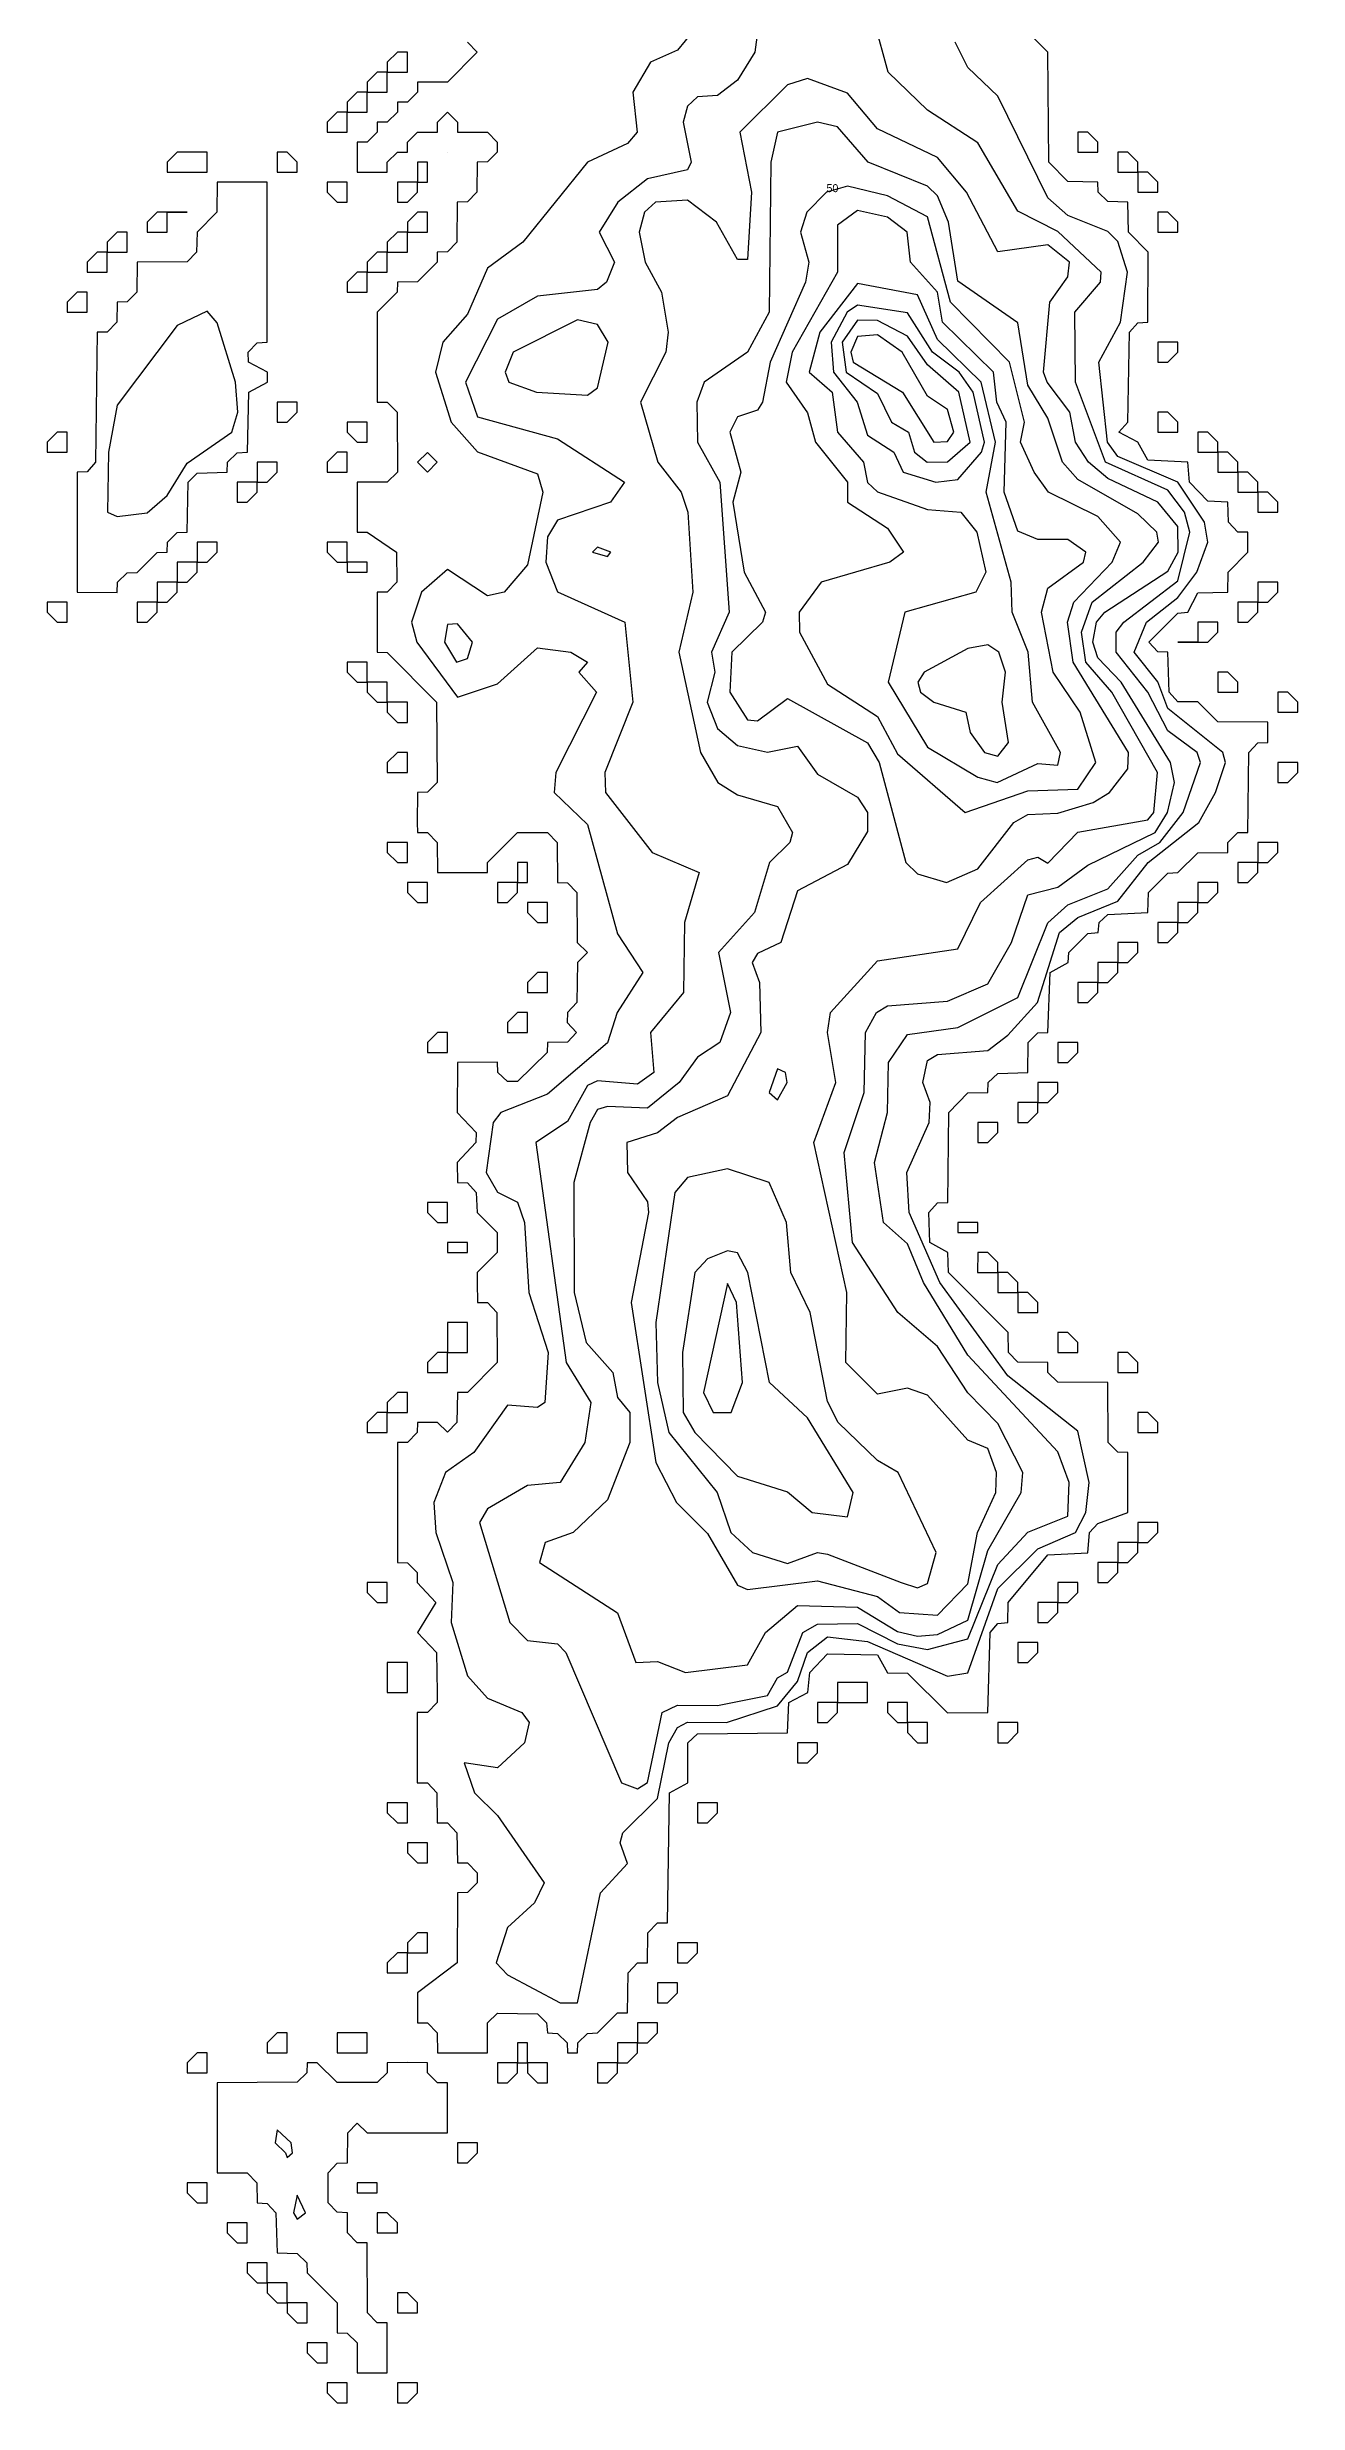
# Model space of a CAD drawing. Header units: metres. Extents: x 310028 to 360472, y 4137098 to 4159193.
# Drawn here: x 345848 to 347722, y 4137098 to 4140630 of the extents above; entities that cross this region are included whole.
import ezdxf

# ---------------------------------------------------------------- set-up
doc = ezdxf.new("R2010")
doc.units = ezdxf.units.M
for name, color, linetype in [('COAST', 5, 'Continuous'), ('CONTOUR', 254, 'Continuous'), ('CONTOUR_INDEX', 33, 'Continuous'), ('CONTOUR_LABELS', 7, 'Continuous')]:
    doc.layers.add(name, color=color, linetype=linetype)

msp = doc.modelspace()

# ---------------------------------------------------------------- linework, layer by layer
at = {"layer": 'COAST'}
for points in [[(346432.5, 4137622.5), (346507.5, 4137622.5), (346507.6, 4137667.5), (346522.5, 4137681.9), (346582.5, 4137680.7), (346596.3, 4137667.5), (346597.5, 4137652.3), (346612.5, 4137651.6), (346627, 4137637.5), (346627.5, 4137622.4), (346642.5, 4137622.4), (346643, 4137637.5), (346657.5, 4137651.6), (346672.5, 4137652.3), (346702.5, 4137682.2), (346717.6, 4137682.5), (346718.6, 4137742.5), (346732.5, 4137757.2), (346747.6, 4137757.5), (346747.8, 4137802.5), (346762.5, 4137817.4), (346777.5, 4137817.5), (346780.5, 4138012.5), (346807.9, 4138027.5), (346807.9, 4138087.5), (346822.5, 4138100.8), (346957.5, 4138102.4), (346959.3, 4138147.5), (346987.7, 4138162.5), (346990.8, 4138192.5), (347017.5, 4138220.6), (347092.5, 4138219.4), (347107.5, 4138192.1), (347137.5, 4138191.5), (347197.5, 4138132.2), (347257.5, 4138132.5), (347261.1, 4138252.5), (347272.5, 4138266.4), (347287.7, 4138267.5), (347288.2, 4138297.5), (347347.5, 4138369.2), (347407.5, 4138372.3), (347409.9, 4138402.5), (347422.5, 4138416.1), (347467.5, 4138432.5), (347467.6, 4138522.5), (347452.5, 4138523), (347438.3, 4138537.5), (347437.5, 4138627.5), (347362.5, 4138627.9), (347347.7, 4138642.5), (347347.5, 4138657.5), (347302.5, 4138658), (347288.9, 4138672.5), (347288.1, 4138702.5), (347198.6, 4138792.5), (347198, 4138822.5), (347170.9, 4138837.5), (347169.1, 4138882.5), (347182.5, 4138897.1), (347197.6, 4138897.5), (347199.3, 4139032.5), (347227.5, 4139061.9), (347257.5, 4139062.4), (347258, 4139077.5), (347272.5, 4139091.1), (347317.5, 4139092.5), (347318.2, 4139137.5), (347332.5, 4139152.1), (347347.6, 4139152.5), (347351.2, 4139242.5), (347377.9, 4139257.5), (347378.9, 4139272.5), (347407.5, 4139301.1), (347422.9, 4139302.5), (347424.7, 4139317.5), (347437.5, 4139329.3), (347497.5, 4139332.4), (347498.8, 4139362.5), (347527.5, 4139391.3), (347542.5, 4139392.2), (347572.5, 4139421.9), (347617.5, 4139422.5), (347617.6, 4139437.5), (347632.5, 4139452.4), (347647.5, 4139452.5), (347648.9, 4139572.5), (347662.5, 4139586.8), (347677.7, 4139587.5), (347677.5, 4139617.6), (347602.5, 4139618.4), (347572.5, 4139648.1), (347542.5, 4139648.3), (347529.7, 4139662.5), (347527.7, 4139722.5), (347512.5, 4139723.4), (347499.3, 4139737.5), (347542.5, 4139781.4), (347557.6, 4139782.5), (347572.5, 4139811.9), (347617.5, 4139812.5), (347618.2, 4139842.5), (347647.5, 4139872.5), (347647.6, 4139902.5), (347632.5, 4139902.8), (347618.6, 4139917.5), (347617.5, 4139947.5), (347587.5, 4139949.2), (347560.1, 4139977.5), (347557.5, 4140007.7), (347497.5, 4140010.8), (347482.5, 4140037.6), (347453.9, 4140052.5), (347467.6, 4140067.5), (347470.1, 4140202.5), (347482.5, 4140216.4), (347497.7, 4140217.5), (347498.1, 4140322.5), (347468.8, 4140352.5), (347467.5, 4140397.5), (347437.5, 4140398.4), (347423.1, 4140412.5), (347422.5, 4140427.6), (347377.5, 4140428.5), (347349.3, 4140457.5), (347347.6, 4140622.5), (347287.7, 4140682.5)], [(346477.5, 4140637.4), (346492.4, 4140622.5), (346447.5, 4140577.6), (346402.5, 4140577.5), (346402.5, 4140562.5), (346387.5, 4140547.5), (346372.5, 4140547.5), (346372.5, 4140532.5), (346357.5, 4140517.5), (346342.5, 4140517.5), (346342.5, 4140502.5), (346327.5, 4140487.5), (346312.5, 4140487.5), (346312.5, 4140442.5), (346357.5, 4140442.5), (346357.5, 4140457.5), (346372.5, 4140472.5), (346387.5, 4140472.5), (346387.5, 4140487.5), (346402.5, 4140502.5), (346432.5, 4140502.5), (346432.6, 4140517.5), (346447.5, 4140532.4), (346462.5, 4140517.5), (346462.5, 4140502.5), (346507.5, 4140502.4), (346522.2, 4140487.5), (346522, 4140472.5), (346507.5, 4140457.8), (346492.4, 4140457.5), (346491.6, 4140412.5), (346477.5, 4140397.8), (346462.4, 4140397.5), (346461.6, 4140337.5), (346447.5, 4140323), (346432.4, 4140322.5), (346432.1, 4140307.5), (346402.5, 4140277.9), (346372.5, 4140277.5), (346372.4, 4140262.5), (346342.4, 4140232.5), (346342.5, 4140097.5), (346357.5, 4140097.4), (346372.1, 4140082.5), (346372.5, 4139992.5), (346357.5, 4139977.6), (346312.5, 4139977.5), (346312.5, 4139902.5), (346327.5, 4139902.5), (346371.4, 4139872.5), (346371.5, 4139827.5), (346357.5, 4139812.9), (346342.4, 4139812.5), (346342.5, 4139722.5), (346357.5, 4139722.2), (346431.4, 4139647.5), (346432.3, 4139527.5), (346417.5, 4139512.7), (346402.5, 4139512.5), (346402.4, 4139467.5), (346402.5, 4139452.5), (346417.5, 4139452.4), (346432.4, 4139437.5), (346432.5, 4139392.5), (346507.5, 4139392.5), (346507.5, 4139407.5), (346552.5, 4139452.4), (346597.5, 4139452.2), (346611.9, 4139437.5), (346612.4, 4139377.5), (346627.5, 4139377), (346641.8, 4139362.5), (346642.3, 4139287.5), (346657.5, 4139272.5), (346642.5, 4139257.5), (346641.4, 4139197.5), (346627.4, 4139182.5), (346627.3, 4139167.5), (346641, 4139152.5), (346627.5, 4139138.1), (346597.5, 4139137.5), (346597.2, 4139122.5), (346552.5, 4139078.7), (346537.5, 4139078.8), (346523.3, 4139092.5), (346522.5, 4139107.7), (346462.5, 4139107.5), (346462.4, 4139032.5), (346490.5, 4139002.5), (346490.3, 4138987.5), (346462.4, 4138957.5), (346462.5, 4138927.5), (346477.5, 4138927.1), (346490.7, 4138912.5), (346492.2, 4138882.5), (346522, 4138852.5), (346522.2, 4138822.5), (346492.3, 4138792.5), (346492.3, 4138777.5), (346492.5, 4138747.5), (346507.5, 4138747.4), (346521.9, 4138732.5), (346522.2, 4138657.5), (346477.5, 4138612.7), (346462.5, 4138612.5), (346461.7, 4138567.5), (346447.5, 4138553), (346432.5, 4138567.7), (346402.5, 4138567.5), (346402.4, 4138552.5), (346387.5, 4138537.6), (346372.5, 4138537.5), (346372.5, 4138357.5), (346387.5, 4138357.4), (346402, 4138342.5), (346402.4, 4138327.5), (346430.4, 4138297.5), (346402.5, 4138252.5), (346431.2, 4138222.5), (346432.2, 4138162.5), (346432.2, 4138147.5), (346417.5, 4138132.7), (346402.4, 4138132.5), (346402.4, 4138027.5), (346417.5, 4138027.1), (346431.5, 4138012.5), (346432.4, 4137967.5), (346447.5, 4137967.1), (346461.6, 4137952.5), (346462.5, 4137907.5), (346477.5, 4137907.3), (346492.2, 4137892.5), (346492.3, 4137877.5), (346477.5, 4137862.6), (346462.5, 4137862.5), (346462.2, 4137757.5), (346402.5, 4137712.5), (346402.5, 4137667.5), (346417.5, 4137667.5), (346432.4, 4137652.5), (346432.5, 4137622.5)], [(346357.5, 4140592.5), (346387.5, 4140592.5), (346387.5, 4140622.5), (346372.5, 4140622.5), (346357.5, 4140607.5), (346357.5, 4140592.5)], [(346327.5, 4140562.5), (346357.5, 4140562.5), (346357.5, 4140592.5), (346342.5, 4140592.5), (346327.5, 4140577.5), (346327.5, 4140562.5)], [(346297.5, 4140532.5), (346327.5, 4140532.5), (346327.5, 4140562.5), (346312.5, 4140562.5), (346297.5, 4140547.5), (346297.5, 4140532.5)], [(346267.5, 4140502.5), (346297.5, 4140502.5), (346297.5, 4140532.5), (346282.5, 4140532.5), (346267.5, 4140517.5), (346267.5, 4140502.5)], [(347392.5, 4140472.5), (347422.5, 4140472.5), (347422.5, 4140487.5), (347407.5, 4140502.5), (347392.5, 4140502.5), (347392.5, 4140472.5)], [(346027.5, 4140442.5), (346087.5, 4140442.5), (346087.5, 4140472.5), (346042.5, 4140472.5), (346027.5, 4140457.5), (346027.5, 4140442.5)], [(346192.5, 4140442.5), (346222.5, 4140442.5), (346222.5, 4140457.5), (346207.5, 4140472.5), (346192.5, 4140472.5), (346192.5, 4140442.5)], [(346402.5, 4140442.5), (346402.5, 4140427.5), (346417.5, 4140427.5), (346417.5, 4140457.5), (346402.5, 4140457.5), (346402.5, 4140442.5)], [(346447.5, 4140472.5), (346447.5, 4140472.5)], [(347452.5, 4140442.5), (347482.5, 4140442.5), (347482.5, 4140457.5), (347467.5, 4140472.5), (347452.5, 4140472.5), (347452.5, 4140442.5)], [(345892.5, 4139812.5), (345952.5, 4139812.4), (345952.8, 4139827.5), (345967.5, 4139841.9), (345982.5, 4139842.2), (346012.5, 4139872), (346027.5, 4139872.5), (346027.9, 4139887.5), (346042.5, 4139902.2), (346057.5, 4139902.5), (346059, 4139977.5), (346072.5, 4139991.3), (346117.5, 4139992.5), (346117.8, 4140007.5), (346132.5, 4140021.7), (346147.7, 4140022.5), (346150.1, 4140112.5), (346178, 4140127.5), (346178, 4140142.5), (346149.6, 4140157.5), (346149.1, 4140172.5), (346162.5, 4140186.8), (346177.6, 4140187.5), (346177.5, 4140427.5), (346102.5, 4140427.6), (346101.8, 4140382.5), (346072.3, 4140352.5), (346071.5, 4140322.5), (346057.5, 4140308.2), (345982.5, 4140307.5), (345982.1, 4140262.5), (345967.5, 4140247.8), (345952.5, 4140247.5), (345952, 4140217.5), (345937.5, 4140202.8), (345922.4, 4140202.5), (345920.1, 4140007.5), (345907.5, 4139992.9), (345892.4, 4139992.5), (345892.5, 4139812.5)], [(346267.5, 4140412.5), (346282.5, 4140397.5), (346297.5, 4140397.5), (346297.5, 4140427.5), (346267.5, 4140427.5), (346267.5, 4140412.5)], [(346372.5, 4140412.5), (346372.5, 4140397.5), (346387.5, 4140397.5), (346402.5, 4140412.5), (346402.5, 4140427.5), (346372.5, 4140427.5), (346372.5, 4140412.5)], [(347482.5, 4140412.5), (347512.5, 4140412.5), (347512.5, 4140427.5), (347497.5, 4140442.5), (347482.5, 4140442.5), (347482.5, 4140412.5)], [(345997.5, 4140352.5), (346027.5, 4140352.5), (346027.5, 4140382.5), (346012.5, 4140382.5), (345997.5, 4140367.5), (345997.5, 4140352.5)], [(346027.5, 4140382.5), (346057.5, 4140382.5), (346027.5, 4140382.5)], [(346387.5, 4140352.5), (346417.5, 4140352.5), (346417.5, 4140382.5), (346402.5, 4140382.5), (346387.5, 4140367.5), (346387.5, 4140352.5)], [(347512.5, 4140352.5), (347542.5, 4140352.5), (347542.5, 4140367.5), (347527.5, 4140382.5), (347512.5, 4140382.5), (347512.5, 4140352.5)], [(345937.5, 4140322.5), (345967.5, 4140322.5), (345967.5, 4140352.5), (345952.5, 4140352.5), (345937.5, 4140337.5), (345937.5, 4140322.5)], [(346357.5, 4140322.5), (346387.5, 4140322.5), (346387.5, 4140352.5), (346372.5, 4140352.5), (346357.5, 4140337.5), (346357.5, 4140322.5)], [(345907.5, 4140292.5), (345937.5, 4140292.5), (345937.5, 4140322.5), (345922.5, 4140322.5), (345907.5, 4140307.5), (345907.5, 4140292.5)], [(346327.5, 4140292.5), (346357.5, 4140292.5), (346357.5, 4140322.5), (346342.5, 4140322.5), (346327.5, 4140307.5), (346327.5, 4140292.5)], [(346297.5, 4140262.5), (346327.5, 4140262.5), (346327.5, 4140292.5), (346312.5, 4140292.5), (346297.5, 4140277.5), (346297.5, 4140262.5)], [(345877.5, 4140232.5), (345907.5, 4140232.5), (345907.5, 4140262.5), (345892.5, 4140262.5), (345877.5, 4140247.5), (345877.5, 4140232.5)], [(347512.5, 4140172.5), (347512.5, 4140157.5), (347527.5, 4140157.5), (347542.5, 4140172.5), (347542.5, 4140187.5), (347512.5, 4140187.5), (347512.5, 4140172.5)], [(346192.5, 4140082.5), (346192.5, 4140067.5), (346207.5, 4140067.5), (346222.5, 4140082.5), (346222.5, 4140097.5), (346192.5, 4140097.5), (346192.5, 4140082.5)], [(346297.5, 4140052.5), (346312.5, 4140037.5), (346327.5, 4140037.5), (346327.5, 4140067.5), (346297.5, 4140067.5), (346297.5, 4140052.5)], [(347512.5, 4140052.5), (347542.5, 4140052.5), (347542.5, 4140067.5), (347527.5, 4140082.5), (347512.5, 4140082.5), (347512.5, 4140052.5)], [(345847.5, 4140022.5), (345877.5, 4140022.5), (345877.5, 4140052.5), (345862.5, 4140052.5), (345847.5, 4140037.5), (345847.5, 4140022.5)], [(346267.5, 4139992.5), (346297.5, 4139992.5), (346297.5, 4140022.5), (346282.5, 4140022.5), (346267.5, 4140007.5), (346267.5, 4139992.5)], [(346417.5, 4139992.8), (346402.7, 4140007.5), (346417.5, 4140022.2), (346432.3, 4140007.5), (346417.5, 4139992.8)], [(347572.4, 4140022.5), (347602.5, 4140022.5), (347602.5, 4140037.5), (347587.5, 4140052.5), (347572.5, 4140052.5), (347572.4, 4140022.5)], [(347602.5, 4139992.5), (347632.5, 4139992.5), (347632.5, 4140007.5), (347617.5, 4140022.5), (347602.5, 4140022.5), (347602.5, 4139992.5)], [(346162.5, 4139992.5), (346162.5, 4139977.5), (346177.5, 4139977.5), (346192.5, 4139992.5), (346192.5, 4140007.5), (346162.5, 4140007.5), (346162.5, 4139992.5)], [(347632.5, 4139962.5), (347662.5, 4139962.5), (347662.5, 4139977.5), (347647.5, 4139992.5), (347632.5, 4139992.5), (347632.5, 4139962.5)], [(346132.5, 4139962.5), (346132.5, 4139947.5), (346147.5, 4139947.5), (346162.5, 4139962.5), (346162.5, 4139977.5), (346132.5, 4139977.5), (346132.5, 4139962.5)], [(347662.5, 4139932.5), (347692.5, 4139932.5), (347692.5, 4139947.5), (347677.5, 4139962.5), (347662.5, 4139962.5), (347662.5, 4139932.5)], [(346072.5, 4139872.5), (346072.5, 4139857.5), (346087.5, 4139857.5), (346102.5, 4139872.5), (346102.5, 4139887.5), (346072.5, 4139887.5), (346072.5, 4139872.5)], [(346267.5, 4139872.5), (346282.5, 4139857.5), (346297.5, 4139857.5), (346297.5, 4139887.5), (346267.5, 4139887.5), (346267.5, 4139872.5)], [(346042.5, 4139842.5), (346042.5, 4139827.5), (346057.5, 4139827.5), (346072.5, 4139842.5), (346072.5, 4139857.5), (346042.5, 4139857.5), (346042.5, 4139842.5)], [(346297.5, 4139842.5), (346327.5, 4139842.5), (346327.5, 4139857.5), (346297.5, 4139857.5), (346297.5, 4139842.5)], [(346012.5, 4139812.5), (346012.5, 4139797.5), (346027.5, 4139797.5), (346042.5, 4139812.5), (346042.5, 4139827.5), (346012.5, 4139827.5), (346012.5, 4139812.5)], [(347662.5, 4139812.5), (347662.5, 4139797.5), (347677.5, 4139797.5), (347692.5, 4139812.5), (347692.5, 4139827.5), (347662.5, 4139827.5), (347662.5, 4139812.5)], [(345847.5, 4139782.5), (345862.5, 4139767.5), (345877.5, 4139767.5), (345877.5, 4139797.5), (345847.5, 4139797.5), (345847.5, 4139782.5)], [(345982.5, 4139782.5), (345982.5, 4139767.5), (345997.5, 4139767.5), (346012.5, 4139782.5), (346012.5, 4139797.5), (345982.5, 4139797.5), (345982.5, 4139782.5)], [(347632.5, 4139782.5), (347632.5, 4139767.5), (347647.5, 4139767.5), (347662.5, 4139782.5), (347662.5, 4139797.5), (347632.5, 4139797.5), (347632.5, 4139782.5)], [(347542.5, 4139737.5), (347572.5, 4139737.5), (347542.5, 4139737.5)], [(347572.5, 4139752.5), (347572.5, 4139737.5), (347587.5, 4139737.5), (347602.5, 4139752.5), (347602.5, 4139767.5), (347572.5, 4139767.6), (347572.5, 4139752.5)], [(346297.5, 4139692.5), (346312.5, 4139677.5), (346327.5, 4139677.5), (346327.5, 4139707.5), (346297.5, 4139707.5), (346297.5, 4139692.5)], [(346327.5, 4139662.5), (346342.5, 4139647.5), (346357.5, 4139647.5), (346357.5, 4139677.5), (346327.5, 4139677.5), (346327.5, 4139662.5)], [(347602.5, 4139662.5), (347632.5, 4139662.5), (347632.5, 4139677.5), (347617.5, 4139692.5), (347602.5, 4139692.5), (347602.5, 4139662.5)], [(346357.5, 4139632.5), (346372.5, 4139617.5), (346387.5, 4139617.5), (346387.5, 4139647.5), (346357.5, 4139647.5), (346357.5, 4139632.5)], [(347692.5, 4139632.5), (347722.5, 4139632.5), (347722.5, 4139647.5), (347707.5, 4139662.5), (347692.5, 4139662.5), (347692.5, 4139632.5)], [(346357.5, 4139542.5), (346387.5, 4139542.5), (346387.5, 4139572.5), (346372.5, 4139572.5), (346357.5, 4139557.5), (346357.5, 4139542.5)], [(347692.5, 4139542.5), (347692.5, 4139527.5), (347707.5, 4139527.5), (347722.5, 4139542.5), (347722.5, 4139557.5), (347692.5, 4139557.5), (347692.5, 4139542.5)], [(346357.5, 4139422.5), (346372.5, 4139407.5), (346387.5, 4139407.5), (346387.5, 4139437.5), (346357.5, 4139437.5), (346357.5, 4139422.5)], [(347662.5, 4139422.5), (347662.5, 4139407.5), (347677.5, 4139407.5), (347692.5, 4139422.5), (347692.5, 4139437.5), (347662.5, 4139437.5), (347662.5, 4139422.5)], [(346552.5, 4139392.5), (346552.5, 4139377.5), (346567.5, 4139377.5), (346567.5, 4139407.5), (346552.5, 4139407.5), (346552.5, 4139392.5)], [(347632.5, 4139392.5), (347632.5, 4139377.5), (347647.5, 4139377.5), (347662.5, 4139392.5), (347662.5, 4139407.5), (347632.5, 4139407.5), (347632.5, 4139392.5)], [(346387.5, 4139362.5), (346402.5, 4139347.5), (346417.5, 4139347.5), (346417.5, 4139377.5), (346387.5, 4139377.5), (346387.5, 4139362.5)], [(346522.5, 4139362.5), (346522.5, 4139347.5), (346537.5, 4139347.5), (346552.5, 4139362.5), (346552.5, 4139377.5), (346522.5, 4139377.5), (346522.5, 4139362.5)], [(347572.5, 4139362.5), (347572.5, 4139347.5), (347587.5, 4139347.5), (347602.5, 4139362.5), (347602.5, 4139377.5), (347572.5, 4139377.5), (347572.5, 4139362.5)], [(346567.5, 4139332.5), (346582.5, 4139317.5), (346597.5, 4139317.5), (346597.5, 4139347.5), (346567.5, 4139347.5), (346567.5, 4139332.5)], [(347512.5, 4139302.5), (347512.5, 4139287.5), (347527.5, 4139287.5), (347542.5, 4139302.5), (347542.5, 4139317.5), (347512.5, 4139317.5), (347512.5, 4139302.5)], [(347542.5, 4139332.5), (347542.5, 4139317.5), (347557.5, 4139317.5), (347572.5, 4139332.5), (347572.5, 4139347.5), (347542.5, 4139347.5), (347542.5, 4139332.5)], [(347452.5, 4139272.5), (347452.5, 4139257.5), (347467.5, 4139257.5), (347482.5, 4139272.5), (347482.5, 4139287.5), (347452.5, 4139287.5), (347452.5, 4139272.5)], [(346567.5, 4139212.5), (346597.5, 4139212.5), (346597.5, 4139242.5), (346582.5, 4139242.5), (346567.5, 4139227.5), (346567.5, 4139212.5)], [(347422.5, 4139242.5), (347422.5, 4139227.5), (347437.5, 4139227.5), (347452.5, 4139242.5), (347452.5, 4139257.5), (347422.5, 4139257.5), (347422.5, 4139242.5)], [(347392.5, 4139212.5), (347392.5, 4139197.5), (347407.5, 4139197.5), (347422.5, 4139212.5), (347422.5, 4139227.5), (347392.5, 4139227.5), (347392.5, 4139212.5)], [(346537.5, 4139152.5), (346567.5, 4139152.5), (346567.5, 4139182.5), (346552.5, 4139182.5), (346537.5, 4139167.5), (346537.5, 4139152.5)], [(346417.5, 4139122.5), (346447.5, 4139122.5), (346447.5, 4139152.5), (346432.5, 4139152.5), (346417.5, 4139137.5), (346417.5, 4139122.5)], [(347362.5, 4139122.5), (347362.5, 4139107.5), (347377.5, 4139107.5), (347392.5, 4139122.5), (347392.5, 4139137.5), (347362.5, 4139137.5), (347362.5, 4139122.5)], [(347332.5, 4139062.5), (347332.5, 4139047.5), (347347.5, 4139047.5), (347362.5, 4139062.5), (347362.5, 4139077.5), (347332.5, 4139077.5), (347332.5, 4139062.5)], [(347302.5, 4139032.5), (347302.5, 4139017.5), (347317.5, 4139017.5), (347332.5, 4139032.5), (347332.5, 4139047.5), (347302.5, 4139047.5), (347302.5, 4139032.5)], [(347242.5, 4139002.5), (347242.5, 4138987.5), (347257.5, 4138987.5), (347272.5, 4139002.5), (347272.5, 4139017.5), (347242.5, 4139017.5), (347242.5, 4139002.5)], [(346417.5, 4138882.5), (346432.5, 4138867.5), (346447.5, 4138867.5), (346447.5, 4138897.5), (346417.5, 4138897.5), (346417.5, 4138882.5)], [(347212.5, 4138852.5), (347242.5, 4138852.5), (347242.5, 4138867.5), (347212.5, 4138867.5), (347212.5, 4138852.5)], [(346447.5, 4138822.5), (346477.5, 4138822.5), (346477.5, 4138837.5), (346447.5, 4138837.5), (346447.5, 4138822.5)], [(347242.4, 4138792.5), (347272.5, 4138792.5), (347272.5, 4138807.5), (347257.5, 4138822.5), (347242.5, 4138822.5), (347242.4, 4138792.5)], [(347272.5, 4138762.5), (347302.5, 4138762.5), (347302.5, 4138777.5), (347287.5, 4138792.5), (347272.5, 4138792.5), (347272.5, 4138762.5)], [(347302.5, 4138732.5), (347332.5, 4138732.5), (347332.5, 4138747.5), (347317.5, 4138762.5), (347302.5, 4138762.5), (347302.5, 4138732.5)], [(346447.5, 4138672.5), (346477.5, 4138672.5), (346477.5, 4138717.5), (346447.5, 4138717.5), (346447.5, 4138672.5)], [(347362.5, 4138672.5), (347392.5, 4138672.5), (347392.5, 4138687.5), (347377.5, 4138702.5), (347362.5, 4138702.5), (347362.5, 4138672.5)], [(346417.5, 4138642.5), (346447.5, 4138642.5), (346447.5, 4138672.5), (346432.5, 4138672.5), (346417.5, 4138657.5), (346417.5, 4138642.5)], [(347452.5, 4138642.5), (347482.5, 4138642.5), (347482.5, 4138657.5), (347467.5, 4138672.5), (347452.5, 4138672.5), (347452.5, 4138642.5)], [(346357.5, 4138582.5), (346387.5, 4138582.5), (346387.5, 4138612.5), (346372.5, 4138612.5), (346357.5, 4138597.5), (346357.5, 4138582.5)], [(346327.5, 4138552.5), (346357.5, 4138552.5), (346357.5, 4138582.5), (346342.5, 4138582.5), (346327.5, 4138567.5), (346327.5, 4138552.5)], [(347482.5, 4138552.5), (347512.5, 4138552.5), (347512.5, 4138567.5), (347497.5, 4138582.5), (347482.5, 4138582.5), (347482.5, 4138552.5)], [(347482.5, 4138402.5), (347482.5, 4138387.5), (347497.5, 4138387.5), (347512.5, 4138402.5), (347512.5, 4138417.5), (347482.5, 4138417.5), (347482.5, 4138402.5)], [(347452.5, 4138372.5), (347452.5, 4138357.5), (347467.5, 4138357.5), (347482.5, 4138372.5), (347482.5, 4138387.5), (347452.5, 4138387.5), (347452.5, 4138372.5)], [(346327.5, 4138312.5), (346342.5, 4138297.5), (346357.5, 4138297.5), (346357.5, 4138327.5), (346327.5, 4138327.5), (346327.5, 4138312.5)], [(347362.5, 4138312.5), (347362.5, 4138297.5), (347377.5, 4138297.5), (347392.5, 4138312.5), (347392.5, 4138327.5), (347362.5, 4138327.5), (347362.5, 4138312.5)], [(347422.5, 4138342.5), (347422.5, 4138327.5), (347437.5, 4138327.5), (347452.5, 4138342.5), (347452.5, 4138357.5), (347422.5, 4138357.5), (347422.5, 4138342.5)], [(347332.5, 4138282.5), (347332.5, 4138267.5), (347347.5, 4138267.5), (347362.5, 4138282.5), (347362.5, 4138297.5), (347332.5, 4138297.5), (347332.5, 4138282.5)], [(347302.5, 4138222.5), (347302.5, 4138207.5), (347317.5, 4138207.5), (347332.5, 4138222.5), (347332.5, 4138237.5), (347302.5, 4138237.5), (347302.5, 4138222.5)], [(346357.5, 4138162.5), (346387.5, 4138162.5), (346387.5, 4138207.5), (346357.5, 4138207.5), (346357.5, 4138162.5)], [(347002.5, 4138132.5), (347002.5, 4138117.5), (347017.5, 4138117.5), (347032.5, 4138132.5), (347032.5, 4138147.5), (347002.5, 4138147.6), (347002.5, 4138132.5)], [(347032.5, 4138162.5), (347032.5, 4138147.5), (347077.5, 4138147.5), (347077.5, 4138177.5), (347032.5, 4138177.5), (347032.5, 4138162.5)], [(347107.5, 4138132.5), (347122.5, 4138117.5), (347137.5, 4138117.5), (347137.5, 4138147.5), (347107.5, 4138147.5), (347107.5, 4138132.5)], [(347137.5, 4138102.5), (347152.5, 4138087.5), (347167.5, 4138087.5), (347167.5, 4138117.5), (347137.5, 4138117.5), (347137.5, 4138102.5)], [(347272.5, 4138102.5), (347272.5, 4138087.5), (347287.5, 4138087.5), (347302.5, 4138102.5), (347302.5, 4138117.5), (347272.5, 4138117.5), (347272.5, 4138102.5)], [(346972.5, 4138072.5), (346972.5, 4138057.5), (346987.5, 4138057.5), (347002.5, 4138072.5), (347002.5, 4138087.5), (346972.5, 4138087.5), (346972.5, 4138072.5)], [(346357.5, 4137982.5), (346372.5, 4137967.5), (346387.5, 4137967.5), (346387.5, 4137997.5), (346357.5, 4137997.5), (346357.5, 4137982.5)], [(346822.5, 4137982.5), (346822.5, 4137967.5), (346837.5, 4137967.5), (346852.5, 4137982.5), (346852.5, 4137997.5), (346822.5, 4137997.5), (346822.5, 4137982.5)], [(346387.5, 4137922.5), (346402.5, 4137907.5), (346417.5, 4137907.5), (346417.5, 4137937.5), (346387.5, 4137937.5), (346387.5, 4137922.5)], [(346387.5, 4137772.5), (346417.5, 4137772.5), (346417.5, 4137802.5), (346402.5, 4137802.5), (346387.5, 4137787.5), (346387.5, 4137772.5)], [(346357.5, 4137742.5), (346387.5, 4137742.5), (346387.5, 4137772.5), (346372.5, 4137772.5), (346357.5, 4137757.5), (346357.5, 4137742.5)], [(346792.5, 4137772.5), (346792.5, 4137757.5), (346807.5, 4137757.5), (346822.5, 4137772.5), (346822.5, 4137787.5), (346792.5, 4137787.5), (346792.5, 4137772.5)], [(346762.5, 4137712.5), (346762.5, 4137697.5), (346777.5, 4137697.5), (346792.5, 4137712.5), (346792.5, 4137727.5), (346762.5, 4137727.5), (346762.5, 4137712.5)], [(346732.5, 4137652.5), (346732.5, 4137637.5), (346747.5, 4137637.5), (346762.5, 4137652.5), (346762.5, 4137667.5), (346732.5, 4137667.5), (346732.5, 4137652.5)], [(346057.5, 4137592.5), (346087.5, 4137592.5), (346087.5, 4137622.5), (346072.5, 4137622.5), (346057.5, 4137607.5), (346057.5, 4137592.5)], [(346177.5, 4137622.5), (346207.5, 4137622.5), (346207.5, 4137652.5), (346192.5, 4137652.5), (346177.5, 4137637.5), (346177.5, 4137622.5)], [(346282.5, 4137622.5), (346327.5, 4137622.5), (346327.5, 4137652.5), (346282.5, 4137652.5), (346282.5, 4137622.5)], [(346552.5, 4137622.5), (346552.5, 4137607.5), (346567.5, 4137607.5), (346567.5, 4137637.5), (346552.5, 4137637.5), (346552.5, 4137622.5)], [(346702.5, 4137622.5), (346702.5, 4137607.5), (346717.5, 4137607.5), (346732.5, 4137622.5), (346732.5, 4137637.5), (346702.5, 4137637.5), (346702.5, 4137622.5)], [(346312.5, 4137142.5), (346357.5, 4137142.5), (346357.5, 4137217.5), (346342.5, 4137217.5), (346327.9, 4137232.5), (346327.5, 4137337.5), (346312.5, 4137337.6), (346297.9, 4137352.5), (346297.7, 4137382.5), (346282.5, 4137383.4), (346269, 4137397.5), (346268.6, 4137442.5), (346282.5, 4137457), (346297.6, 4137457.5), (346298.5, 4137502.5), (346312.5, 4137517), (346327.5, 4137502.4), (346447.5, 4137502.5), (346447.5, 4137577.5), (346432.5, 4137577.6), (346417.6, 4137592.5), (346417.5, 4137607.5), (346387.5, 4137607.7), (346357.5, 4137607.5), (346357.3, 4137592.5), (346342.5, 4137578), (346282.5, 4137577.7), (346252.5, 4137607.6), (346237.5, 4137607.6), (346237, 4137592.5), (346222.5, 4137578.3), (346102.5, 4137577.5), (346102.5, 4137442.5), (346147.5, 4137442.3), (346161.9, 4137427.5), (346162.2, 4137397.5), (346177.5, 4137396.3), (346190.2, 4137382.5), (346192.4, 4137322.5), (346222.5, 4137321.4), (346236.7, 4137307.5), (346237.4, 4137292.5), (346282.2, 4137247.5), (346282.4, 4137202.5), (346297.5, 4137202.2), (346312.4, 4137187.5), (346312.5, 4137142.5)], [(346522.5, 4137592.5), (346522.5, 4137577.5), (346537.5, 4137577.5), (346552.5, 4137592.5), (346552.5, 4137607.5), (346522.5, 4137607.5), (346522.5, 4137592.5)], [(346567.5, 4137592.5), (346582.5, 4137577.5), (346597.5, 4137577.5), (346597.5, 4137607.5), (346567.5, 4137607.5), (346567.5, 4137592.5)], [(346672.5, 4137592.5), (346672.5, 4137577.5), (346687.5, 4137577.5), (346702.5, 4137592.5), (346702.5, 4137607.5), (346672.5, 4137607.5), (346672.5, 4137592.5)], [(346462.5, 4137472.5), (346462.5, 4137457.5), (346477.5, 4137457.5), (346492.5, 4137472.5), (346492.5, 4137487.5), (346462.5, 4137487.5), (346462.5, 4137472.5)], [(346057.5, 4137412.5), (346072.5, 4137397.5), (346087.5, 4137397.5), (346087.5, 4137427.5), (346057.5, 4137427.5), (346057.5, 4137412.5)], [(346312.5, 4137412.5), (346342.5, 4137412.5), (346342.5, 4137427.5), (346312.5, 4137427.5), (346312.5, 4137412.5)], [(346342.5, 4137352.5), (346372.5, 4137352.5), (346372.5, 4137367.5), (346357.5, 4137382.5), (346342.5, 4137382.5), (346342.5, 4137352.5)], [(346117.5, 4137352.5), (346132.5, 4137337.5), (346147.5, 4137337.5), (346147.5, 4137367.5), (346117.5, 4137367.5), (346117.5, 4137352.5)], [(346147.5, 4137292.5), (346162.5, 4137277.5), (346177.5, 4137277.5), (346177.5, 4137307.5), (346147.5, 4137307.5), (346147.5, 4137292.5)], [(346177.5, 4137262.5), (346192.5, 4137247.5), (346207.5, 4137247.5), (346207.5, 4137277.5), (346177.5, 4137277.5), (346177.5, 4137262.5)], [(346207.5, 4137232.5), (346222.5, 4137217.5), (346237.5, 4137217.5), (346237.5, 4137247.5), (346207.5, 4137247.5), (346207.5, 4137232.5)], [(346372.5, 4137232.5), (346402.5, 4137232.5), (346402.5, 4137247.5), (346387.5, 4137262.5), (346372.5, 4137262.5), (346372.5, 4137232.5)], [(346237.5, 4137172.5), (346252.5, 4137157.5), (346267.5, 4137157.5), (346267.5, 4137187.5), (346237.5, 4137187.5), (346237.5, 4137172.5)], [(346267.5, 4137112.5), (346282.5, 4137097.5), (346297.5, 4137097.5), (346297.5, 4137127.5), (346267.5, 4137127.5), (346267.5, 4137112.5)], [(346372.5, 4137112.5), (346372.5, 4137097.5), (346387.5, 4137097.5), (346402.5, 4137112.5), (346402.5, 4137127.5), (346372.5, 4137127.5), (346372.5, 4137112.5)]]:
    msp.add_lwpolyline(points, dxfattribs=at)
at = {"layer": 'CONTOUR'}
for points, elevation in [([(346827.1, 4140667.5), (346792.5, 4140625.4), (346752, 4140607.5), (346725.3, 4140562.5), (346732.2, 4140502.5), (346717.5, 4140485.5), (346657.5, 4140457.4), (346560.4, 4140337.5), (346507.5, 4140298.3), (346477.5, 4140229.8), (346440.6, 4140187.5), (346429.9, 4140142.5), (346453.4, 4140067.5), (346492.5, 4140023.2), (346582.5, 4139990), (346590.8, 4139962.5), (346567.5, 4139853.8), (346532.6, 4139812.5), (346507.5, 4139807.3), (346447.5, 4139846.7), (346408.6, 4139812.5), (346393.7, 4139767.5), (346401.7, 4139737.5), (346462.5, 4139655), (346522.5, 4139675.1), (346582.5, 4139729.1), (346632.4, 4139722.5), (346657.5, 4139707.6), (346644.7, 4139692.5), (346671.3, 4139662.5), (346610.2, 4139542.5), (346607.4, 4139512.5), (346657.5, 4139464.2), (346702.5, 4139300.4), (346740.3, 4139242.5), (346702.2, 4139182.5), (346687.5, 4139136.9), (346597.5, 4139059.8), (346527.6, 4139032.5), (346516.4, 4139017.5), (346505.5, 4138942.5), (346522.5, 4138912.9), (346552.5, 4138897.8), (346563, 4138867.5), (346569.6, 4138762.5), (346598.4, 4138672.5), (346593.5, 4138597.5), (346582.5, 4138590.2), (346537.5, 4138593.8), (346487.1, 4138522.5), (346444.9, 4138492.5), (346427, 4138447.5), (346430.2, 4138402.5), (346455.6, 4138327.5), (346453.3, 4138267.5), (346477.5, 4138187.7), (346507.5, 4138154.3), (346559.2, 4138132.5), (346570.3, 4138117.5), (346563.2, 4138087.5), (346522.5, 4138049.6), (346472.8, 4138057.5), (346488.1, 4138012.5), (346522.5, 4137978.3), (346592.4, 4137877.5), (346578, 4137847.5), (346537.5, 4137810.5), (346520.9, 4137757.5), (346537.5, 4137739.2), (346616.7, 4137697.5)], 10), ([(346914.3, 4140667.5), (346908.2, 4140622.5), (346882.5, 4140580.3), (346852.5, 4140557.6), (346822.5, 4140555.2), (346807.5, 4140541.4), (346801.2, 4140517.5), (346813.2, 4140457.5), (346807.5, 4140446), (346747.5, 4140432.6), (346702.8, 4140397.5), (346675.3, 4140352.5), (346697.9, 4140307.5), (346686.1, 4140277.5), (346672.5, 4140266.6), (346582.5, 4140256.5), (346522.5, 4140222), (346474.7, 4140127.5), (346492.5, 4140075.8), (346612.5, 4140042.5), (346713, 4139977.5), (346692.3, 4139947.5), (346612.5, 4139920.8), (346597.5, 4139895.6), (346594.9, 4139857.5), (346612.5, 4139813.4), (346713.6, 4139767.5), (346725.7, 4139647.5), (346683.8, 4139542.5), (346684.5, 4139512.5), (346754.4, 4139422.5), (346824.8, 4139392.5), (346803.2, 4139317.5), (346801.3, 4139212.5), (346751.9, 4139152.5), (346757, 4139092.5), (346732.5, 4139075.1), (346672.5, 4139079.7), (346657.5, 4139072.7), (346627.5, 4139018.7), (346580, 4138987.5), (346625.6, 4138657.5), (346662.7, 4138597.5), (346653.7, 4138537.5), (346616.8, 4138477.5), (346567.5, 4138473.2), (346507.5, 4138438.1), (346495.9, 4138417.5), (346541.2, 4138267.5), (346567.5, 4138240.8), (346612.5, 4138235.7), (346625.3, 4138222.5), (346708.4, 4138027.5)], 20), ([(346708.4, 4138027.5), (346732.5, 4138018.4), (346747.5, 4138027.6), (346769.4, 4138132.5), (346792.5, 4138143.7), (346852.5, 4138143.2), (346927.5, 4138158.2), (346942.5, 4138184.8), (346957.5, 4138193), (346980.5, 4138252.5), (347002.5, 4138265.4), (347062.5, 4138266.1), (347122.5, 4138235.7), (347167.5, 4138227.2), (347227.5, 4138243), (347272.5, 4138354.8), (347317.5, 4138403.2), (347377.5, 4138426.9), (347379.6, 4138477.5), (347362.5, 4138523.4), (347227.5, 4138668.8), (347161.2, 4138777.5), (347137.5, 4138835.3), (347101.5, 4138867.5), (347087.7, 4138957.5), (347107.4, 4139032.5), (347108.8, 4139107.5), (347137.5, 4139149.2), (347212.5, 4139160.1), (347302.5, 4139204.9), (347347.5, 4139317), (347377.5, 4139343.8), (347437.5, 4139367.9), (347482.5, 4139418.4), (347515.4, 4139437.5), (347550.6, 4139482.5), (347576.4, 4139557.5), (347571.5, 4139572.5), (347527.5, 4139604.9), (347497.5, 4139662.6), (347449.9, 4139722.5), (347450, 4139752.5), (347461.8, 4139767.5), (347542.5, 4139829.8), (347560.6, 4139902.5), (347552.3, 4139932.5), (347527.5, 4139965.4), (347434.2, 4140007.5), (347389.2, 4140127.5), (347388.3, 4140232.5), (347426.4, 4140277.5), (347427.8, 4140292.5), (347362.5, 4140353.5), (347302.5, 4140384.1), (347242.5, 4140486.3), (347167.5, 4140535.7), (347108.2, 4140592.5), (347088, 4140667.5)], 20), ([(346616.7, 4137697.5), (346642.5, 4137697.5), (346677.2, 4137862.5), (346717.5, 4137906.3), (346706.6, 4137937.5), (346710.7, 4137952.5), (346762.5, 4138003.6), (346779.5, 4138087.5), (346792.5, 4138110.3), (346807.5, 4138118.3), (346866.1, 4138117.5), (346942.5, 4138142.6), (346972.5, 4138179.3), (346987.5, 4138222.5), (347017.5, 4138246), (347077.5, 4138239.4), (347197.5, 4138187.3), (347227.5, 4138192), (347272.5, 4138318.5), (347332.5, 4138378), (347388.9, 4138402.5), (347404.4, 4138432.5), (347409.8, 4138477.5), (347392.5, 4138554.5), (347287.5, 4138637.7), (347185.8, 4138777.5), (347139.7, 4138882.5), (347136.1, 4138942.5), (347169.6, 4139017.5), (347171.2, 4139047.5), (347160.3, 4139077.5), (347167.5, 4139110.5), (347182.5, 4139119.6), (347257.5, 4139125.6), (347287.5, 4139148.3), (347332.1, 4139197.5), (347365.1, 4139302.5), (347392.5, 4139324.9), (347452.5, 4139349.5), (347498.1, 4139407.5), (347573.9, 4139467.5), (347599.2, 4139512.5), (347614, 4139557.5), (347610.2, 4139572.5), (347527.5, 4139638.1), (347512.5, 4139678), (347477.1, 4139722.5), (347495.6, 4139767.5), (347542.5, 4139804.6), (347570.8, 4139842.5), (347587.5, 4139887.5), (347582.3, 4139917.5), (347542.5, 4139977.5), (347452.5, 4140016.2), (347436.9, 4140037.5), (347423.9, 4140157.5), (347456.7, 4140217.5), (347467.2, 4140292.5), (347452.5, 4140338.4), (347437.5, 4140353.3), (347377.5, 4140377.7), (347347.5, 4140404.1), (347272.5, 4140556.4), (347227.5, 4140599.5), (347208.9, 4140637.5)], 10), ([(346804.7, 4138192.5), (346897.5, 4138204.1), (346924.3, 4138252.5), (346972.5, 4138293), (347062.5, 4138290.5), (347122.5, 4138254.1), (347152.5, 4138247.4), (347182.5, 4138249.9), (347227.5, 4138271.3), (347257.5, 4138375.6), (347307.5, 4138462.5), (347310.4, 4138492.5), (347272.5, 4138566.2), (347227.5, 4138612.2), (347182.5, 4138681.7), (347122.8, 4138732.5), (347054.8, 4138837.5), (347042.5, 4138972.5), (347072.1, 4139062.5), (347074.2, 4139152.5), (347091, 4139182.5), (347107.5, 4139192.4), (347197.5, 4139199.2), (347257.5, 4139225.3), (347293, 4139287.5), (347317.5, 4139358.6), (347362.5, 4139370.3), (347407.5, 4139403.4), (347508.6, 4139452.5), (347526.9, 4139482.5), (347537.7, 4139527.5), (347531.8, 4139557.5), (347457.6, 4139677.5), (347422.5, 4139714.4), (347415.2, 4139737.5), (347420.4, 4139767.5), (347433.1, 4139782.5), (347527.5, 4139844.3), (347543, 4139872.5), (347542.5, 4139911.3), (347512.7, 4139947.5), (347437.5, 4139983.1), (347408.6, 4140007.5), (347389.2, 4140037.5), (347380.7, 4140082.5), (347346.8, 4140127.5), (347341, 4140142.5), (347350.8, 4140247.5), (347377.5, 4140285.4), (347380.1, 4140307.5), (347347.5, 4140333.3), (347272.5, 4140322.8), (347225.5, 4140412.5), (347182.5, 4140464.3), (347092.5, 4140507.7), (347047.5, 4140561), (346987.5, 4140582.8), (346957.5, 4140573.3), (346886.1, 4140502.5), (346903.3, 4140412.5), (346897.5, 4140311.5), (346882.5, 4140311.4), (346850.8, 4140367.5), (346807.5, 4140400.3), (346759.6, 4140397.5), (346743, 4140382.5), (346734.9, 4140352.5), (346744, 4140307.5), (346768.4, 4140262.5), (346778.3, 4140202.5), (346775.2, 4140172.5), (346737, 4140097.5), (346763.1, 4140007.5), (346798.1, 4139962.5), (346807.8, 4139932.5), (346815.7, 4139812.5), (346794.4, 4139722.5), (346827.1, 4139572.5), (346853.2, 4139527.5), (346882.5, 4139509), (346942.5, 4139491.1), (346964.8, 4139452.5), (346961, 4139437.5), (346930.5, 4139407.5), (346907.9, 4139332.5), (346854.2, 4139272.5), (346872.1, 4139182.5), (346855.8, 4139137.5), (346822.5, 4139115.6), (346795, 4139077.5), (346747.5, 4139039.1), (346687.5, 4139041.3), (346672.5, 4139037.1), (346661.4, 4139017.5), (346637, 4138927.5), (346637.4, 4138762.5), (346655.6, 4138687.5), (346695.7, 4138642.5), (346702.5, 4138605.2), (346720.8, 4138582.5), (346721.1, 4138537.5), (346687.5, 4138451.7), (346636.1, 4138402.5), (346594, 4138387.5), (346585.4, 4138357.5), (346702.5, 4138282), (346729.8, 4138207.5), (346762.5, 4138209.2), (346804.7, 4138192.5)], 30), ([(347125.5, 4138282.5), (347182.5, 4138278.7), (347227.5, 4138325.9), (347242.4, 4138402.5), (347269.6, 4138462.5), (347270.9, 4138492.5), (347257.5, 4138528.5), (347227.5, 4138541), (347167.5, 4138608.4), (347137.5, 4138618.9), (347092.5, 4138609.9), (347044.8, 4138657.5), (347046.1, 4138762.5), (346997.1, 4138987.5), (347030.1, 4139077.5), (347017.5, 4139152.5), (347022, 4139182.5), (347092.5, 4139259.8), (347212.5, 4139277.8), (347246.8, 4139347.5), (347317.5, 4139411.1), (347332.5, 4139415.1), (347347.5, 4139406.4), (347392.5, 4139452.9), (347497.5, 4139471.5), (347506.6, 4139482.5), (347512.3, 4139542.5), (347443.8, 4139662.5), (347404.7, 4139707.5), (347398.3, 4139752.5), (347413.9, 4139797.5), (347490.4, 4139857.5), (347513.7, 4139887.5), (347511, 4139902.5), (347482.5, 4139930.1), (347392.5, 4139981.5), (347369.5, 4140007.5), (347347.5, 4140073.5), (347317.5, 4140123.2), (347302.5, 4140216.5), (347212.5, 4140279.1), (347198.9, 4140367.5), (347182.5, 4140407.1), (347167.5, 4140421.6), (347078.3, 4140457.5), (347032.5, 4140510.7), (347002.5, 4140517.7), (346942.2, 4140502.5), (346932.3, 4140457.5), (346930.1, 4140232.5), (346897.5, 4140172.6), (346832.7, 4140127.5), (346821.4, 4140097.5), (346822.5, 4140037.5), (346856, 4139977.5), (346869.9, 4139782.5), (346843.3, 4139722.5), (346848.4, 4139692.5), (346837.2, 4139647.5), (346852.5, 4139608.1), (346882.5, 4139582.9), (346927.5, 4139572.8), (346972.5, 4139582), (347002.5, 4139539.8), (347062.5, 4139505.2), (347077.3, 4139482.5), (347077.5, 4139453.6), (347047.5, 4139404.4), (346972.5, 4139364.9), (346947.3, 4139287.5), (346912.5, 4139270.8), (346904.5, 4139257.5), (346915.2, 4139227.5), (346917.4, 4139152.5), (346867.5, 4139057.6), (346792.5, 4139025.1), (346762.5, 4139001.9), (346716.6, 4138987.5), (346717.3, 4138942.5), (346747.5, 4138898.4), (346748.9, 4138882.5), (346723, 4138747.5), (346759.8, 4138507.5), (346790.8, 4138447.5), (346837.5, 4138401.2), (346882.5, 4138323.7), (346897.5, 4138317.4), (347002.5, 4138330.2), (347092.5, 4138306.6), (347125.5, 4138282.5)], 40), ([(347223.9, 4139482.5), (347317.5, 4139514.8), (347392.5, 4139517.2), (347419.5, 4139557.5), (347396.3, 4139632.5), (347355.5, 4139692.5), (347338.1, 4139782.5), (347347.5, 4139818.6), (347401, 4139857.5), (347404.5, 4139872.5), (347377.5, 4139891.6), (347332.5, 4139891.7), (347302.5, 4139904.4), (347282.2, 4139962.5), (347285.2, 4140067.5), (347271.1, 4140097.5), (347266.1, 4140142.5), (347189.9, 4140217.5), (347182.4, 4140262.5), (347142, 4140307.5), (347136.9, 4140352.5), (347107.5, 4140375.2), (347062.5, 4140385.2), (347032.5, 4140362.9), (347032.6, 4140292.5), (346964.2, 4140172.5), (346955.3, 4140127.5), (346987.5, 4140081.8), (346999.2, 4140037.5), (347047.5, 4139977.8), (347047.5, 4139947.5), (347107.5, 4139908.7), (347131.1, 4139872.5), (347110.7, 4139857.5), (347008.1, 4139827.5), (346975, 4139782.5), (346975.3, 4139752.5), (347017.5, 4139674.5), (347092.5, 4139626.2), (347122.5, 4139570.1), (347223.9, 4139482.5)], 60), ([(347271.8, 4139527.5), (347332.5, 4139555.8), (347362.5, 4139553.4), (347366.7, 4139572.5), (347324.5, 4139647.5), (347318.4, 4139722.5), (347294.2, 4139782.5), (347292.5, 4139827.5), (347255.4, 4139962.5), (347269.3, 4140037.5), (347247.8, 4140127.5), (347182.5, 4140191.8), (347152.5, 4140258.3), (347062.5, 4140275.4), (347005.9, 4140202.5), (346989.7, 4140142.5), (347024.6, 4140112.5), (347032.6, 4140052.5), (347071.5, 4140007.5), (347077.5, 4139977), (347092.5, 4139963.3), (347167.5, 4139936.6), (347217.2, 4139932.5), (347241.3, 4139902.5), (347254.6, 4139842.5), (347239.8, 4139812.5), (347133.5, 4139782.5), (347108.2, 4139677.5), (347167.5, 4139580.3), (347242.5, 4139535.2), (347271.8, 4139527.5)], 70), ([(345937.9, 4139932.5), (345952.5, 4139926.1), (345997.5, 4139931.5), (346027.5, 4139957.8), (346057.5, 4140006), (346124.4, 4140052.5), (346133.3, 4140082.5), (346130.1, 4140127.5), (346102.5, 4140216.4), (346087.5, 4140233.9), (346042.5, 4140212.4), (345952.5, 4140093.3), (345939.3, 4140022.5), (345937.9, 4139932.5)], 10), ([(347180, 4139977.5), (347212.5, 4139981.6), (347248, 4140022.5), (347252.5, 4140037.5), (347235.5, 4140112.5), (347214.9, 4140142.5), (347174.7, 4140172.5), (347137.5, 4140231.5), (347062.5, 4140243.1), (347046.6, 4140232.5), (347022.9, 4140187.5), (347026.6, 4140142.5), (347062, 4140097.5), (347077.5, 4140048.3), (347116.7, 4140022.5), (347130.7, 4139992.5), (347180, 4139977.5)], 80), ([(346581.2, 4140112.5), (346657.5, 4140108.2), (346672.5, 4140119), (346688.4, 4140187.5), (346672.5, 4140214.2), (346642.5, 4140221.2), (346546, 4140172.5), (346534, 4140142.5), (346539.8, 4140127.5), (346581.2, 4140112.5)], 30), ([(347167, 4140007.5), (347197.5, 4140008.1), (347231.3, 4140037.5), (347214, 4140112.5), (347167.5, 4140153.6), (347137.5, 4140196.6), (347092.5, 4140220), (347062.5, 4140220.8), (347039.2, 4140187.5), (347045.4, 4140142.5), (347092.5, 4140110.4), (347113.4, 4140067.5), (347138.7, 4140052.5), (347147.6, 4140022.5), (347167, 4140007.5)], 90), ([(346665.3, 4139872.5), (346687.5, 4139866), (346692.7, 4139872.5), (346672.5, 4139880.4), (346665.3, 4139872.5)], 30), ([(346461.4, 4139707.5), (346477.5, 4139713.1), (346485, 4139737.5), (346462.5, 4139765.3), (346447.5, 4139764.3), (346443.1, 4139737.5), (346461.4, 4139707.5)], 20), ([(347252.6, 4139572.5), (347272.5, 4139566.6), (347288.7, 4139587.5), (347279.3, 4139647.5), (347284.4, 4139692.5), (347274, 4139722.5), (347257.5, 4139733.6), (347227.5, 4139728.4), (347162.4, 4139692.5), (347153, 4139677.5), (347156.9, 4139662.5), (347176.6, 4139647.5), (347224.7, 4139632.5), (347231.1, 4139602.5), (347252.6, 4139572.5)], 80), ([(346994.6, 4138432.5), (347047.5, 4138426.3), (347055.6, 4138462.5), (346987.5, 4138574.5), (346930.2, 4138627.5), (346897.8, 4138792.5), (346882.5, 4138821.9), (346867.5, 4138824.8), (346837.5, 4138812.8), (346818.6, 4138792.5), (346800, 4138672.5), (346801.1, 4138582.5), (346818.5, 4138552.5), (346882.5, 4138487.2), (346957.5, 4138463.4), (346994.6, 4138432.5)], 60), ([(346846.2, 4138582.5), (346872.8, 4138582.5), (346889.7, 4138627.5), (346881, 4138747.5), (346867.5, 4138776.1), (346831.4, 4138612.5), (346846.2, 4138582.5)], 70), ([(346204.9, 4137472.5), (346207.5, 4137465.7), (346215.4, 4137472.5), (346213.2, 4137487.5), (346192.5, 4137506.9), (346189.6, 4137487.5), (346204.9, 4137472.5)], 10), ([(346216.8, 4137382.5), (346222.5, 4137373), (346234.7, 4137382.5), (346222.5, 4137408.8), (346216.8, 4137382.5)], 10)]:
    msp.add_lwpolyline(points, dxfattribs=dict(at, elevation=elevation))
at = {"layer": 'CONTOUR_INDEX'}
for points, elevation in [([(347195.9, 4139377.5), (347242.5, 4139397.8), (347296.6, 4139467.5), (347317.5, 4139479.4), (347362.5, 4139481.2), (347415.6, 4139497.5), (347440, 4139512.5), (347467.5, 4139548), (347468.6, 4139572.5), (347385.8, 4139707.5), (347377.2, 4139767.5), (347386.4, 4139797.5), (347444.3, 4139857.5), (347456.4, 4139887.5), (347422.5, 4139926.1), (347348.7, 4139962.5), (347327.1, 4139992.5), (347306.7, 4140037.5), (347312.8, 4140067.5), (347290.4, 4140157.5), (347202, 4140247.5), (347167.5, 4140375.5), (347107.5, 4140407.2), (347047.5, 4140421.5), (347015.8, 4140412.5), (346986.3, 4140382.5), (346977, 4140352.5), (346989.6, 4140307.5), (346984.6, 4140277.5), (346931.2, 4140157.5), (346920.1, 4140097.5), (346912.5, 4140085.5), (346882.5, 4140075.8), (346870.9, 4140052.5), (346887.6, 4139992.5), (346875.4, 4139947.5), (346892.4, 4139842.5), (346924.2, 4139782.5), (346920, 4139767.5), (346873.8, 4139722.5), (346871, 4139662.5), (346897.5, 4139621.2), (346912.5, 4139619.9), (346957.5, 4139653), (347077.5, 4139586.8), (347094.9, 4139557.5), (347134.6, 4139407.5), (347152.5, 4139390.3), (347195.9, 4139377.5)], 50), ([(347176.9, 4140037.5), (347197.5, 4140038.4), (347206.7, 4140052.5), (347197.5, 4140086.8), (347167.5, 4140106.8), (347129.2, 4140172.5), (347092.5, 4140198.8), (347062.5, 4140196.3), (347052.4, 4140172.5), (347056, 4140157.5), (347129.7, 4140112.5), (347176.9, 4140037.5)], 100), ([(346929.9, 4139062.5), (346942.5, 4139051.4), (346956.8, 4139077.5), (346954.5, 4139092.5), (346942.5, 4139098), (346929.9, 4139062.5)], 50), ([(347127.6, 4138327.5), (347152.5, 4138319.6), (347167.5, 4138326.3), (347180.5, 4138372.5), (347123.2, 4138492.5), (347092.5, 4138510.4), (347033.5, 4138567.5), (347017.5, 4138599.1), (346991.4, 4138732.5), (346962.4, 4138792.5), (346955.7, 4138867.5), (346929.9, 4138927.5), (346867.5, 4138947.9), (346807.5, 4138935.1), (346788.7, 4138912.5), (346760, 4138717.5), (346762.7, 4138627.5), (346779.7, 4138552.5), (346852.1, 4138462.5), (346872.3, 4138402.5), (346904.7, 4138372.5), (346957.5, 4138356.2), (347002.5, 4138372.9), (347017.5, 4138370.2), (347127.6, 4138327.5)], 50)]:
    msp.add_lwpolyline(points, dxfattribs=dict(at, elevation=elevation))

# ---------------------------------------------------------------- texts
at = {"layer": 'CONTOUR_LABELS'}
msp.add_text('50', height=12, dxfattribs=at).set_placement((347015.8, 4140412.5))

doc.saveas('drawing.dxf')
